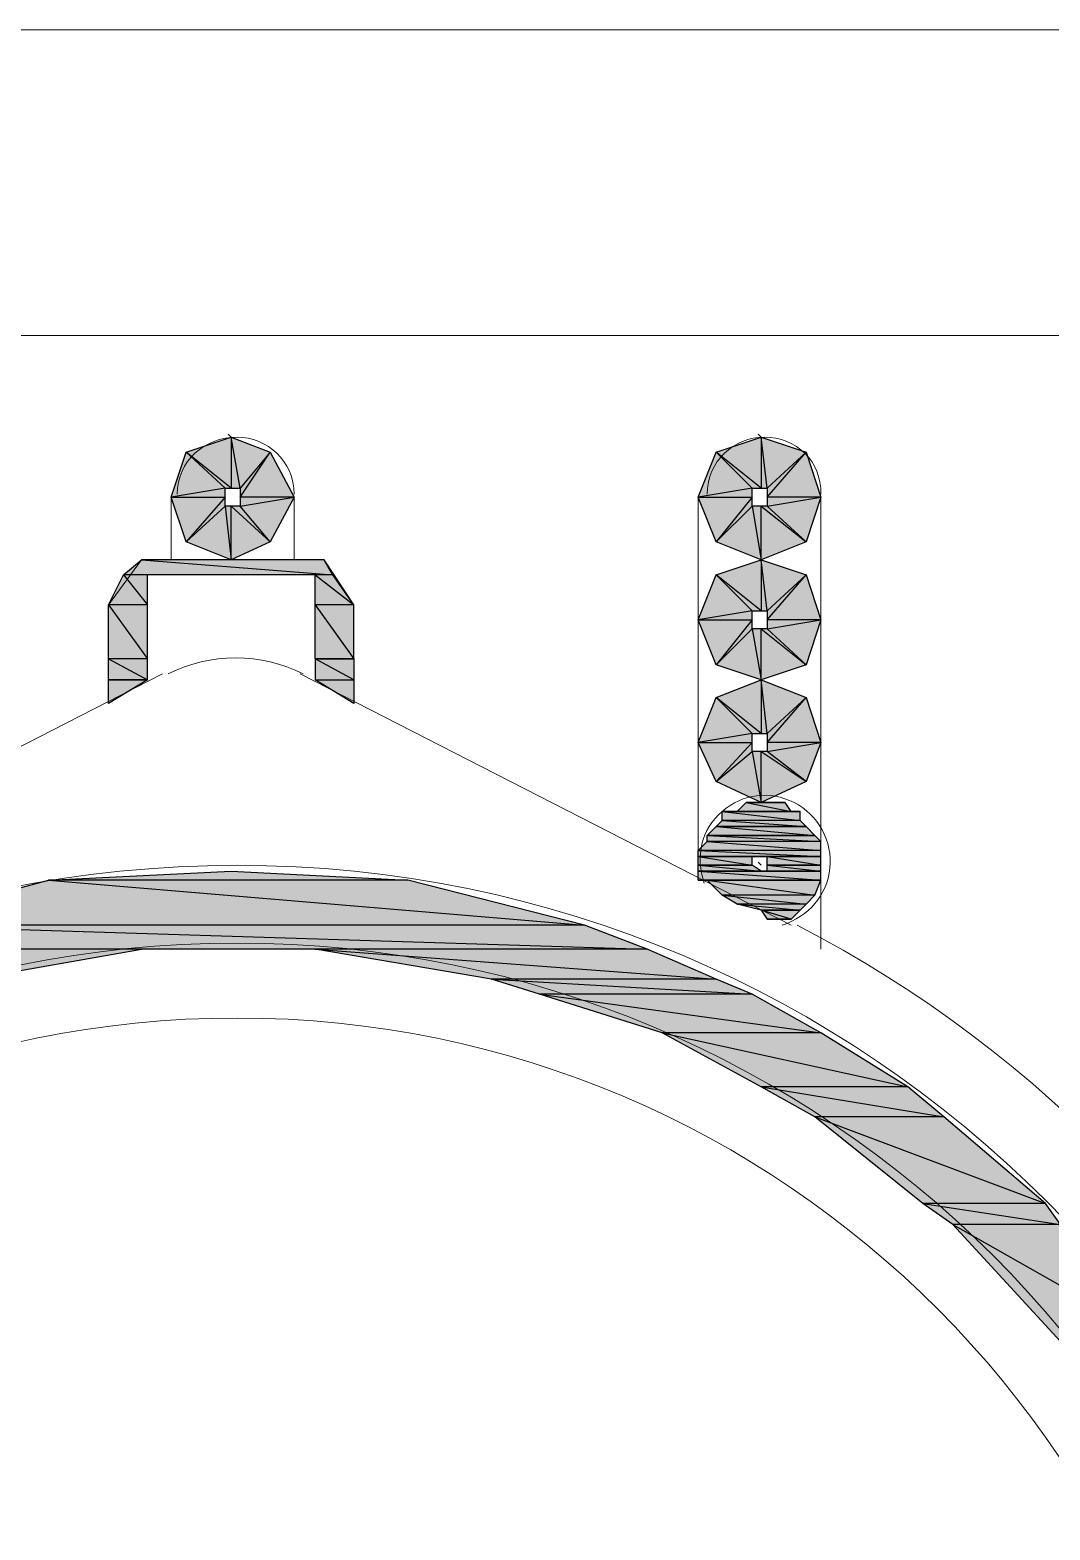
# Model space of a CAD drawing. Header units: millimetres. Extents: x 40 to 176, y -32 to 59.
# Drawn here: x 103.484 to 103.96, y 4.394 to 5.094 of the extents above; entities that cross this region are included whole.
import ezdxf

# ---------------------------------------------------------------- set-up
doc = ezdxf.new("R2010")
doc.units = ezdxf.units.MM
doc.layers.add('15 - Quadro de medição', color=6, linetype='Continuous')

msp = doc.modelspace()

# ---------------------------------------------------------------- hatches: boundary and pattern name
at = {"layer": '15 - Quadro de medição', "true_color": 0x000007}
h = msp.add_hatch(color=7, dxfattribs=at)
h.paths.add_polyline_path([(103.59614, 4.85472), (103.58217, 4.87148), (103.60732, 4.87567)])
h.paths.add_polyline_path([(103.58217, 4.87148), (103.60732, 4.87567), (103.58217, 4.87567)])
h.paths.add_polyline_path([(103.60732, 4.87567), (103.58217, 4.87567), (103.59614, 4.89662)])
h.paths.add_polyline_path([(103.58217, 4.87567), (103.59614, 4.89662), (103.58217, 4.87986)])
h.paths.add_polyline_path([(103.59614, 4.89662), (103.58217, 4.87986), (103.57798, 4.90361)])
h.paths.add_polyline_path([(103.58217, 4.87986), (103.57798, 4.90361), (103.57798, 4.87986)])
h.paths.add_polyline_path([(103.57798, 4.90361), (103.57798, 4.87986), (103.55703, 4.89662)])
h.paths.add_polyline_path([(103.57798, 4.87986), (103.55703, 4.89662), (103.57519, 4.87986)])
h.paths.add_polyline_path([(103.55703, 4.89662), (103.57519, 4.87986), (103.55005, 4.87567)])
h.paths.add_polyline_path([(103.57519, 4.87986), (103.55005, 4.87567), (103.57519, 4.87567)])
h.paths.add_polyline_path([(103.55005, 4.87567), (103.57519, 4.87567), (103.55703, 4.85472)])
h.paths.add_polyline_path([(103.57519, 4.87567), (103.55703, 4.85472), (103.57519, 4.87148)])
h.paths.add_polyline_path([(103.55703, 4.85472), (103.57519, 4.87148), (103.57798, 4.84634)])
h.paths.add_polyline_path([(103.57519, 4.87148), (103.57798, 4.84634), (103.57798, 4.87148)])
h.paths.add_polyline_path([(103.57798, 4.84634), (103.57798, 4.87148), (103.59614, 4.85472)])
h.paths.add_polyline_path([(103.57798, 4.87148), (103.59614, 4.85472), (103.58217, 4.87148)])
h = msp.add_hatch(color=7, dxfattribs=at)
h.paths.add_polyline_path([(103.84616, 4.85472), (103.828, 4.87148), (103.85315, 4.87567)])
h.paths.add_polyline_path([(103.828, 4.87148), (103.85315, 4.87567), (103.828, 4.87567)])
h.paths.add_polyline_path([(103.85315, 4.87567), (103.828, 4.87567), (103.84616, 4.89662)])
h.paths.add_polyline_path([(103.828, 4.87567), (103.84616, 4.89662), (103.828, 4.87986)])
h.paths.add_polyline_path([(103.84616, 4.89662), (103.828, 4.87986), (103.82521, 4.90361)])
h.paths.add_polyline_path([(103.828, 4.87986), (103.82521, 4.90361), (103.82521, 4.87986)])
h.paths.add_polyline_path([(103.82521, 4.90361), (103.82521, 4.87986), (103.80426, 4.89662)])
h.paths.add_polyline_path([(103.82521, 4.87986), (103.80426, 4.89662), (103.82102, 4.87986)])
h.paths.add_polyline_path([(103.80426, 4.89662), (103.82102, 4.87986), (103.79588, 4.87567)])
h.paths.add_polyline_path([(103.82102, 4.87986), (103.79588, 4.87567), (103.82102, 4.87567)])
h.paths.add_polyline_path([(103.79588, 4.87567), (103.82102, 4.87567), (103.80426, 4.85472)])
h.paths.add_polyline_path([(103.82102, 4.87567), (103.80426, 4.85472), (103.82102, 4.87148)])
h.paths.add_polyline_path([(103.80426, 4.85472), (103.82102, 4.87148), (103.82521, 4.84634)])
h.paths.add_polyline_path([(103.82102, 4.87148), (103.82521, 4.84634), (103.82521, 4.87148)])
h.paths.add_polyline_path([(103.82521, 4.84634), (103.82521, 4.87148), (103.84616, 4.85472)])
h.paths.add_polyline_path([(103.82521, 4.87148), (103.84616, 4.85472), (103.828, 4.87148)])
h = msp.add_hatch(color=7, dxfattribs=at)
h.paths.add_polyline_path([(103.62128, 4.84634), (103.53608, 4.84634), (103.62547, 4.83936)])
h.paths.add_polyline_path([(103.53608, 4.84634), (103.62547, 4.83936), (103.5277, 4.83936)])
h = msp.add_hatch(color=7, dxfattribs=at)
h.paths.add_polyline_path([(103.84616, 4.79745), (103.828, 4.81422), (103.85315, 4.81841)])
h.paths.add_polyline_path([(103.828, 4.81422), (103.85315, 4.81841), (103.828, 4.81841)])
h.paths.add_polyline_path([(103.85315, 4.81841), (103.828, 4.81841), (103.84616, 4.83936)])
h.paths.add_polyline_path([(103.828, 4.81841), (103.84616, 4.83936), (103.828, 4.8226)])
h.paths.add_polyline_path([(103.84616, 4.83936), (103.828, 4.8226), (103.82521, 4.84634)])
h.paths.add_polyline_path([(103.828, 4.8226), (103.82521, 4.84634), (103.82521, 4.8226)])
h.paths.add_polyline_path([(103.82521, 4.84634), (103.82521, 4.8226), (103.80426, 4.83936)])
h.paths.add_polyline_path([(103.82521, 4.8226), (103.80426, 4.83936), (103.82102, 4.8226)])
h.paths.add_polyline_path([(103.80426, 4.83936), (103.82102, 4.8226), (103.79588, 4.81841)])
h.paths.add_polyline_path([(103.82102, 4.8226), (103.79588, 4.81841), (103.82102, 4.81841)])
h.paths.add_polyline_path([(103.79588, 4.81841), (103.82102, 4.81841), (103.80426, 4.79745)])
h.paths.add_polyline_path([(103.82102, 4.81841), (103.80426, 4.79745), (103.82102, 4.81422)])
h.paths.add_polyline_path([(103.80426, 4.79745), (103.82102, 4.81422), (103.82521, 4.79047)])
h.paths.add_polyline_path([(103.82102, 4.81422), (103.82521, 4.79047), (103.82521, 4.81422)])
h.paths.add_polyline_path([(103.82521, 4.79047), (103.82521, 4.81422), (103.84616, 4.79745)])
h.paths.add_polyline_path([(103.82521, 4.81422), (103.84616, 4.79745), (103.828, 4.81422)])
h = msp.add_hatch(color=7, dxfattribs=at)
h.paths.add_polyline_path([(103.53887, 4.83936), (103.5277, 4.83936), (103.53887, 4.82539)])
h.paths.add_polyline_path([(103.5277, 4.83936), (103.53887, 4.82539), (103.52072, 4.82539)])
h = msp.add_hatch(color=7, dxfattribs=at)
h.paths.add_polyline_path([(103.62547, 4.83936), (103.61709, 4.83936), (103.63525, 4.82539)])
h.paths.add_polyline_path([(103.61709, 4.83936), (103.63525, 4.82539), (103.61709, 4.82539)])
h = msp.add_hatch(color=7, dxfattribs=at)
h.paths.add_polyline_path([(103.53887, 4.82539), (103.52072, 4.82539), (103.53887, 4.80025)])
h.paths.add_polyline_path([(103.52072, 4.82539), (103.53887, 4.80025), (103.52072, 4.80025)])
h = msp.add_hatch(color=7, dxfattribs=at)
h.paths.add_polyline_path([(103.63525, 4.82539), (103.61709, 4.82539), (103.63525, 4.80025)])
h.paths.add_polyline_path([(103.61709, 4.82539), (103.63525, 4.80025), (103.61709, 4.80025)])
h = msp.add_hatch(color=7, dxfattribs=at)
h.paths.add_polyline_path([(103.53887, 4.80025), (103.52072, 4.80025), (103.53887, 4.79047)])
h.paths.add_polyline_path([(103.52072, 4.80025), (103.53887, 4.79047), (103.52072, 4.79047)])
h = msp.add_hatch(color=7, dxfattribs=at)
h.paths.add_polyline_path([(103.61709, 4.80025), (103.61709, 4.79047), (103.63525, 4.79047)])
h.paths.add_polyline_path([(103.61709, 4.79047), (103.63525, 4.79047), (103.63525, 4.7793)])
for points in [[(103.61709, 4.80025), (103.63525, 4.80025), (103.63525, 4.79047)], [(103.52072, 4.79047), (103.53887, 4.79047), (103.52072, 4.7793)], [(103.57798, 4.70108), (103.66039, 4.69689), (103.49278, 4.69689)], [(103.82521, 4.68292), (103.84337, 4.68292), (103.83918, 4.67873)]]:
    msp.add_hatch(color=7, dxfattribs=at).paths.add_polyline_path(points)
h = msp.add_hatch(color=7, dxfattribs=at)
h.paths.add_polyline_path([(103.84616, 4.74298), (103.828, 4.75695), (103.85315, 4.76114)])
h.paths.add_polyline_path([(103.828, 4.75695), (103.85315, 4.76114), (103.828, 4.76114)])
h.paths.add_polyline_path([(103.85315, 4.76114), (103.828, 4.76114), (103.84616, 4.78209)])
h.paths.add_polyline_path([(103.828, 4.76114), (103.84616, 4.78209), (103.828, 4.76533)])
h.paths.add_polyline_path([(103.84616, 4.78209), (103.828, 4.76533), (103.82521, 4.79047)])
h.paths.add_polyline_path([(103.828, 4.76533), (103.82521, 4.79047), (103.82521, 4.76533)])
h.paths.add_polyline_path([(103.82521, 4.79047), (103.82521, 4.76533), (103.80426, 4.78209)])
h.paths.add_polyline_path([(103.82521, 4.76533), (103.80426, 4.78209), (103.82102, 4.76533)])
h.paths.add_polyline_path([(103.80426, 4.78209), (103.82102, 4.76533), (103.79588, 4.76114)])
h.paths.add_polyline_path([(103.82102, 4.76533), (103.79588, 4.76114), (103.82102, 4.76114)])
h.paths.add_polyline_path([(103.79588, 4.76114), (103.82102, 4.76114), (103.80426, 4.74298)])
h.paths.add_polyline_path([(103.82102, 4.76114), (103.80426, 4.74298), (103.82102, 4.75695)])
h.paths.add_polyline_path([(103.80426, 4.74298), (103.82102, 4.75695), (103.82521, 4.7332)])
h.paths.add_polyline_path([(103.82102, 4.75695), (103.82521, 4.7332), (103.82521, 4.75695)])
h.paths.add_polyline_path([(103.82521, 4.7332), (103.82521, 4.75695), (103.84616, 4.74298)])
h.paths.add_polyline_path([(103.82521, 4.75695), (103.84616, 4.74298), (103.828, 4.75695)])
h = msp.add_hatch(color=7, dxfattribs=at)
h.paths.add_polyline_path([(103.83638, 4.7332), (103.81823, 4.7332), (103.83918, 4.72901)])
h.paths.add_polyline_path([(103.81823, 4.7332), (103.83918, 4.72901), (103.81404, 4.72901)])
h.paths.add_polyline_path([(103.83918, 4.72901), (103.81404, 4.72901), (103.81124, 4.72901)])
h = msp.add_hatch(color=7, dxfattribs=at)
h.paths.add_polyline_path([(103.83638, 4.7332), (103.83499, 4.7332), (103.81823, 4.7332)])
h.paths.add_polyline_path([(103.83638, 4.7332), (103.81823, 4.7332), (103.83219, 4.7332)])
h = msp.add_hatch(color=7, dxfattribs=at)
h.paths.add_polyline_path([(103.84337, 4.72482), (103.80705, 4.72482), (103.84616, 4.72203)])
h.paths.add_polyline_path([(103.80705, 4.72482), (103.84616, 4.72203), (103.80426, 4.72203)])
h.paths.add_polyline_path([(103.84616, 4.72203), (103.80426, 4.72203)])
h.paths.add_polyline_path([(103.80426, 4.72203), (103.84616, 4.72203)])
h = msp.add_hatch(color=7, dxfattribs=at)
h.paths.add_polyline_path([(103.84337, 4.72901), (103.80705, 4.72901), (103.84337, 4.72482)])
h.paths.add_polyline_path([(103.80705, 4.72901), (103.84337, 4.72482), (103.80705, 4.72482)])
h = msp.add_hatch(color=7, dxfattribs=at)
h.paths.add_polyline_path([(103.84616, 4.72203), (103.80426, 4.72203), (103.85035, 4.71784)])
h.paths.add_polyline_path([(103.80426, 4.72203), (103.85035, 4.71784), (103.80007, 4.71784)])
h.paths.add_polyline_path([(103.85035, 4.71784), (103.80007, 4.71784)])
h.paths.add_polyline_path([(103.80007, 4.71784), (103.85035, 4.71784)])
h = msp.add_hatch(color=7, dxfattribs=at)
h.paths.add_polyline_path([(103.85035, 4.71784), (103.80007, 4.71784), (103.85315, 4.71505)])
h.paths.add_polyline_path([(103.80007, 4.71784), (103.85315, 4.71505), (103.80007, 4.71505)])
h = msp.add_hatch(color=7, dxfattribs=at)
h.paths.add_polyline_path([(103.85315, 4.71505), (103.80007, 4.71505), (103.85315, 4.71085)])
h.paths.add_polyline_path([(103.80007, 4.71505), (103.85315, 4.71085), (103.79588, 4.71085)])
h = msp.add_hatch(color=7, dxfattribs=at)
h.paths.add_polyline_path([(103.85315, 4.71085), (103.79588, 4.71085), (103.85315, 4.70806)])
h.paths.add_polyline_path([(103.79588, 4.71085), (103.85315, 4.70806), (103.79588, 4.70806)])
h = msp.add_hatch(color=7, dxfattribs=at)
h.paths.add_polyline_path([(103.82102, 4.70806), (103.79588, 4.70806)])
h.paths.add_polyline_path([(103.82102, 4.70806), (103.79588, 4.70806), (103.82521, 4.70806)])
h = msp.add_hatch(color=7, dxfattribs=at)
h.paths.add_polyline_path([(103.82102, 4.70806), (103.79588, 4.70806), (103.82102, 4.70387)])
h.paths.add_polyline_path([(103.79588, 4.70806), (103.82102, 4.70387), (103.79588, 4.70387)])
h = msp.add_hatch(color=7, dxfattribs=at)
h.paths.add_polyline_path([(103.82102, 4.70387), (103.79588, 4.70387), (103.82521, 4.70108)])
h.paths.add_polyline_path([(103.79588, 4.70387), (103.82521, 4.70108), (103.79588, 4.70108)])
h = msp.add_hatch(color=7, dxfattribs=at)
h.paths.add_polyline_path([(103.85315, 4.70806), (103.828, 4.70806), (103.85315, 4.70387)])
h.paths.add_polyline_path([(103.828, 4.70806), (103.85315, 4.70387), (103.828, 4.70387)])
h = msp.add_hatch(color=7, dxfattribs=at)
h.paths.add_polyline_path([(103.85315, 4.70387), (103.828, 4.70387), (103.85315, 4.70108)])
h.paths.add_polyline_path([(103.828, 4.70387), (103.85315, 4.70108), (103.828, 4.70108)])
h = msp.add_hatch(color=7, dxfattribs=at)
h.paths.add_polyline_path([(103.66039, 4.69689), (103.49278, 4.69689), (103.7428, 4.67594)])
h.paths.add_polyline_path([(103.49278, 4.69689), (103.7428, 4.67594), (103.41456, 4.67594)])
h = msp.add_hatch(color=7, dxfattribs=at)
h.paths.add_polyline_path([(103.85315, 4.70108), (103.79588, 4.70108), (103.85315, 4.69689)])
h.paths.add_polyline_path([(103.79588, 4.70108), (103.85315, 4.69689), (103.79588, 4.69689)])
h.paths.add_polyline_path([(103.85315, 4.69689), (103.79588, 4.69689), (103.80007, 4.69689)])
h = msp.add_hatch(color=7, dxfattribs=at)
h.paths.add_polyline_path([(103.85315, 4.69689), (103.80007, 4.69689), (103.85035, 4.6899)])
h.paths.add_polyline_path([(103.80007, 4.69689), (103.85035, 4.6899), (103.80705, 4.6899)])
h = msp.add_hatch(color=7, dxfattribs=at)
h.paths.add_polyline_path([(103.85315, 4.70108), (103.828, 4.70108)])
h.paths.add_polyline_path([(103.828, 4.70108), (103.85315, 4.70108), (103.82521, 4.70108)])
h.paths.add_polyline_path([(103.85315, 4.70108), (103.82521, 4.70108)])
h.paths.add_polyline_path([(103.82521, 4.70108), (103.85315, 4.70108)])
h = msp.add_hatch(color=7, dxfattribs=at)
h.paths.add_polyline_path([(103.85035, 4.6899), (103.80705, 4.6899), (103.84616, 4.68571)])
h.paths.add_polyline_path([(103.80705, 4.6899), (103.84616, 4.68571), (103.81404, 4.68571)])
h = msp.add_hatch(color=7, dxfattribs=at)
h.paths.add_polyline_path([(103.84616, 4.68571), (103.81404, 4.68571), (103.84337, 4.68292)])
h.paths.add_polyline_path([(103.81404, 4.68571), (103.84337, 4.68292), (103.82521, 4.68292)])
h = msp.add_hatch(color=7, dxfattribs=at)
h.paths.add_polyline_path([(103.82521, 4.68292), (103.828, 4.67873), (103.83918, 4.67873)])
h.paths.add_polyline_path([(103.828, 4.67873), (103.83918, 4.67873), (103.83219, 4.67873)])
h = msp.add_hatch(color=7, dxfattribs=at)
h.paths.add_polyline_path([(103.7428, 4.67594), (103.41456, 4.67594), (103.77213, 4.66476)])
h.paths.add_polyline_path([(103.41456, 4.67594), (103.77213, 4.66476), (103.38523, 4.66476)])
h = msp.add_hatch(color=7, dxfattribs=at)
h.paths.add_polyline_path([(103.53608, 4.66476), (103.38523, 4.66476), (103.45647, 4.65079)])
h.paths.add_polyline_path([(103.38523, 4.66476), (103.45647, 4.65079), (103.35311, 4.65079)])
h = msp.add_hatch(color=7, dxfattribs=at)
h.paths.add_polyline_path([(103.77213, 4.66476), (103.61709, 4.66476), (103.80426, 4.65079)])
h.paths.add_polyline_path([(103.61709, 4.66476), (103.80426, 4.65079), (103.6995, 4.65079)])
h = msp.add_hatch(color=7, dxfattribs=at)
h.paths.add_polyline_path([(103.80426, 4.65079), (103.6995, 4.65079), (103.82102, 4.64381)])
h.paths.add_polyline_path([(103.6995, 4.65079), (103.82102, 4.64381), (103.72185, 4.64381)])
h = msp.add_hatch(color=7, dxfattribs=at)
h.paths.add_polyline_path([(103.82102, 4.64381), (103.72185, 4.64381), (103.85315, 4.62565)])
h.paths.add_polyline_path([(103.72185, 4.64381), (103.85315, 4.62565), (103.77912, 4.62565)])
h = msp.add_hatch(color=7, dxfattribs=at)
h.paths.add_polyline_path([(103.85315, 4.62565), (103.77912, 4.62565), (103.89365, 4.60051)])
h.paths.add_polyline_path([(103.77912, 4.62565), (103.89365, 4.60051), (103.82521, 4.60051)])
h = msp.add_hatch(color=7, dxfattribs=at)
h.paths.add_polyline_path([(103.89365, 4.60051), (103.82521, 4.60051), (103.91041, 4.58654)])
h.paths.add_polyline_path([(103.82521, 4.60051), (103.91041, 4.58654), (103.85035, 4.58654)])
h = msp.add_hatch(color=7, dxfattribs=at)
h.paths.add_polyline_path([(103.91041, 4.58654), (103.85035, 4.58654), (103.9579, 4.54604)])
h.paths.add_polyline_path([(103.85035, 4.58654), (103.9579, 4.54604), (103.90064, 4.54604)])
h = msp.add_hatch(color=7, dxfattribs=at)
h.paths.add_polyline_path([(103.9579, 4.54604), (103.90064, 4.54604), (103.96489, 4.53626)])
h.paths.add_polyline_path([(103.90064, 4.54604), (103.96489, 4.53626), (103.9146, 4.53626)])
h = msp.add_hatch(color=7, dxfattribs=at)
h.paths.add_polyline_path([(103.96489, 4.53626), (103.9146, 4.53626), (104.01098, 4.48179)])
h.paths.add_polyline_path([(103.9146, 4.53626), (104.01098, 4.48179), (103.96489, 4.48179)])

# ---------------------------------------------------------------- linework, layer by layer
at = {"layer": '15 - Quadro de medição', "color": 7, "linetype": 'Continuous', "lineweight": 20, "true_color": 0x000007}
msp.add_lwpolyline([(102.64914, 5.09357), (104.50124, 5.09357), (104.50124, 1.38517), (102.64914, 1.38517)], close=True, dxfattribs=at)
for points in [[(102.72037, 4.9511), (104.43699, 4.9511), (104.43699, 1.38517), (102.71339, 1.38517), (102.71199, 1.38657), (102.64914, 1.38517)], [(102.73434, 4.9511), (104.41464, 4.9511), (104.41464, 4.9511)], [(103.57798, 4.90361), (103.57659, 4.905), (103.57659, 4.905)], [(103.82521, 4.90361), (103.82381, 4.905), (103.82381, 4.905)], [(103.55005, 4.87567), (103.55005, 4.84634), (103.55005, 4.84634)], [(103.60732, 4.84634), (103.60732, 4.87567), (103.60732, 4.87567)], [(103.79588, 4.87567), (103.79588, 4.69689), (103.79588, 4.69689)], [(103.85315, 4.66476), (103.85315, 4.87567), (103.85315, 4.87567)], [(103.63525, 4.7793), (103.63525, 4.82539), (103.62128, 4.84634), (103.57798, 4.84634), (103.53608, 4.84634), (103.52072, 4.82539), (103.52072, 4.7793)], [(103.61709, 4.79047), (103.61709, 4.80025), (103.61709, 4.83936), (103.57798, 4.83936), (103.53887, 4.83936), (103.53887, 4.80025), (103.53887, 4.79047)], [(103.54586, 4.79326), (103.31679, 4.67594), (103.31679, 4.67594)], [(103.83918, 4.67594), (103.61011, 4.79326), (103.61011, 4.79326)], [(103.82521, 4.70387), (103.82381, 4.70527), (103.82381, 4.70527)]]:
    msp.add_lwpolyline(points, dxfattribs=at)
at = {"layer": '15 - Quadro de medição', "color": 7, "linetype": 'Continuous', "lineweight": -2, "true_color": 0x000007}
for points in [[(103.57798, 4.90361), (103.57798, 4.87986), (103.55703, 4.89662)], [(103.59614, 4.89662), (103.58217, 4.87986), (103.57798, 4.90361)], [(103.58217, 4.87986), (103.57798, 4.90361), (103.57798, 4.87986)], [(103.82521, 4.90361), (103.82521, 4.87986), (103.80426, 4.89662)], [(103.84616, 4.89662), (103.828, 4.87986), (103.82521, 4.90361)], [(103.828, 4.87986), (103.82521, 4.90361), (103.82521, 4.87986)], [(103.55703, 4.89662), (103.57519, 4.87986), (103.55005, 4.87567)], [(103.57798, 4.87986), (103.55703, 4.89662), (103.57519, 4.87986)], [(103.60732, 4.87567), (103.58217, 4.87567), (103.59614, 4.89662)], [(103.58217, 4.87567), (103.59614, 4.89662), (103.58217, 4.87986)], [(103.80426, 4.89662), (103.82102, 4.87986), (103.79588, 4.87567)], [(103.82521, 4.87986), (103.80426, 4.89662), (103.82102, 4.87986)], [(103.85315, 4.87567), (103.828, 4.87567), (103.84616, 4.89662)], [(103.828, 4.87567), (103.84616, 4.89662), (103.828, 4.87986)], [(103.57519, 4.87986), (103.55005, 4.87567), (103.57519, 4.87567)], [(103.82102, 4.87986), (103.79588, 4.87567), (103.82102, 4.87567)], [(103.55005, 4.87567), (103.57519, 4.87567), (103.55703, 4.85472)], [(103.57519, 4.87567), (103.55703, 4.85472), (103.57519, 4.87148)], [(103.55703, 4.85472), (103.57519, 4.87148), (103.57798, 4.84634)], [(103.57519, 4.87148), (103.57798, 4.84634), (103.57798, 4.87148)], [(103.57798, 4.84634), (103.57798, 4.87148), (103.59614, 4.85472)], [(103.57798, 4.87148), (103.59614, 4.85472), (103.58217, 4.87148)], [(103.59614, 4.85472), (103.58217, 4.87148), (103.60732, 4.87567)], [(103.58217, 4.87148), (103.60732, 4.87567), (103.58217, 4.87567)], [(103.79588, 4.87567), (103.82102, 4.87567), (103.80426, 4.85472)], [(103.82102, 4.87567), (103.80426, 4.85472), (103.82102, 4.87148)], [(103.80426, 4.85472), (103.82102, 4.87148), (103.82521, 4.84634)], [(103.82102, 4.87148), (103.82521, 4.84634), (103.82521, 4.87148)], [(103.82521, 4.84634), (103.82521, 4.87148), (103.84616, 4.85472)], [(103.82521, 4.87148), (103.84616, 4.85472), (103.828, 4.87148)], [(103.84616, 4.85472), (103.828, 4.87148), (103.85315, 4.87567)], [(103.828, 4.87148), (103.85315, 4.87567), (103.828, 4.87567)], [(103.53608, 4.84634), (103.62547, 4.83936), (103.5277, 4.83936)], [(103.62128, 4.84634), (103.53608, 4.84634), (103.62547, 4.83936)], [(103.82521, 4.84634), (103.82521, 4.8226), (103.80426, 4.83936)], [(103.84616, 4.83936), (103.828, 4.8226), (103.82521, 4.84634)], [(103.828, 4.8226), (103.82521, 4.84634), (103.82521, 4.8226)], [(103.5277, 4.83936), (103.53887, 4.82539), (103.52072, 4.82539)], [(103.53887, 4.83936), (103.5277, 4.83936), (103.53887, 4.82539)], [(103.62547, 4.83936), (103.61709, 4.83936), (103.63525, 4.82539)], [(103.61709, 4.83936), (103.63525, 4.82539), (103.61709, 4.82539)], [(103.80426, 4.83936), (103.82102, 4.8226), (103.79588, 4.81841)], [(103.82521, 4.8226), (103.80426, 4.83936), (103.82102, 4.8226)], [(103.85315, 4.81841), (103.828, 4.81841), (103.84616, 4.83936)], [(103.828, 4.81841), (103.84616, 4.83936), (103.828, 4.8226)], [(103.53887, 4.82539), (103.52072, 4.82539), (103.53887, 4.80025)], [(103.52072, 4.82539), (103.53887, 4.80025), (103.52072, 4.80025)], [(103.63525, 4.82539), (103.61709, 4.82539), (103.63525, 4.80025)], [(103.61709, 4.82539), (103.63525, 4.80025), (103.61709, 4.80025)], [(103.82102, 4.8226), (103.79588, 4.81841), (103.82102, 4.81841)], [(103.79588, 4.81841), (103.82102, 4.81841), (103.80426, 4.79745)], [(103.82102, 4.81841), (103.80426, 4.79745), (103.82102, 4.81422)], [(103.84616, 4.79745), (103.828, 4.81422), (103.85315, 4.81841)], [(103.828, 4.81422), (103.85315, 4.81841), (103.828, 4.81841)], [(103.80426, 4.79745), (103.82102, 4.81422), (103.82521, 4.79047)], [(103.82102, 4.81422), (103.82521, 4.79047), (103.82521, 4.81422)], [(103.82521, 4.79047), (103.82521, 4.81422), (103.84616, 4.79745)], [(103.82521, 4.81422), (103.84616, 4.79745), (103.828, 4.81422)], [(103.53887, 4.80025), (103.52072, 4.80025), (103.53887, 4.79047)], [(103.52072, 4.80025), (103.53887, 4.79047), (103.52072, 4.79047)], [(103.61709, 4.80025), (103.61709, 4.79047), (103.63525, 4.79047)], [(103.61709, 4.80025), (103.63525, 4.80025), (103.63525, 4.79047)], [(103.52072, 4.79047), (103.53887, 4.79047), (103.52072, 4.7793)], [(103.61709, 4.79047), (103.63525, 4.79047), (103.63525, 4.7793)], [(103.82521, 4.79047), (103.82521, 4.76533), (103.80426, 4.78209)], [(103.84616, 4.78209), (103.828, 4.76533), (103.82521, 4.79047)], [(103.828, 4.76533), (103.82521, 4.79047), (103.82521, 4.76533)], [(103.80426, 4.78209), (103.82102, 4.76533), (103.79588, 4.76114)], [(103.82521, 4.76533), (103.80426, 4.78209), (103.82102, 4.76533)], [(103.85315, 4.76114), (103.828, 4.76114), (103.84616, 4.78209)], [(103.828, 4.76114), (103.84616, 4.78209), (103.828, 4.76533)], [(103.82102, 4.76533), (103.79588, 4.76114), (103.82102, 4.76114)], [(103.79588, 4.76114), (103.82102, 4.76114), (103.80426, 4.74298)], [(103.82102, 4.76114), (103.80426, 4.74298), (103.82102, 4.75695)], [(103.84616, 4.74298), (103.828, 4.75695), (103.85315, 4.76114)], [(103.828, 4.75695), (103.85315, 4.76114), (103.828, 4.76114)], [(103.80426, 4.74298), (103.82102, 4.75695), (103.82521, 4.7332)], [(103.82102, 4.75695), (103.82521, 4.7332), (103.82521, 4.75695)], [(103.82521, 4.7332), (103.82521, 4.75695), (103.84616, 4.74298)], [(103.82521, 4.75695), (103.84616, 4.74298), (103.828, 4.75695)], [(103.81823, 4.7332), (103.83918, 4.72901), (103.81404, 4.72901)], [(103.82102, 4.7332), (103.83219, 4.7332), (103.81823, 4.7332)], [(103.83638, 4.7332), (103.83499, 4.7332), (103.81823, 4.7332)], [(103.83638, 4.7332), (103.81823, 4.7332), (103.83219, 4.7332)], [(103.83638, 4.7332), (103.81823, 4.7332), (103.83918, 4.72901)], [(103.82521, 4.7332), (103.828, 4.7332), (103.82102, 4.7332)], [(103.828, 4.7332), (103.82102, 4.7332), (103.83219, 4.7332)], [(103.80705, 4.72482), (103.84616, 4.72203), (103.80426, 4.72203)], [(103.81124, 4.72901), (103.84337, 4.72901), (103.80705, 4.72901)], [(103.84337, 4.72901), (103.80705, 4.72901), (103.84337, 4.72482)], [(103.80705, 4.72901), (103.84337, 4.72482), (103.80705, 4.72482)], [(103.84337, 4.72482), (103.80705, 4.72482), (103.84616, 4.72203)], [(103.83918, 4.72901), (103.81404, 4.72901), (103.81124, 4.72901)], [(103.83918, 4.72901), (103.81124, 4.72901), (103.84337, 4.72901)], [(103.81404, 4.72901), (103.83918, 4.72901), (103.83918, 4.72901)], [(103.80426, 4.72203), (103.85035, 4.71784), (103.80007, 4.71784)], [(103.85035, 4.71784), (103.80007, 4.71784)], [(103.80007, 4.71784), (103.85035, 4.71784), (103.85035, 4.71784)], [(103.85035, 4.71784), (103.80007, 4.71784), (103.85315, 4.71505)], [(103.80007, 4.71784), (103.85315, 4.71505), (103.80007, 4.71505)], [(103.84616, 4.72203), (103.80426, 4.72203)], [(103.80426, 4.72203), (103.84616, 4.72203), (103.84616, 4.72203)], [(103.84616, 4.72203), (103.80426, 4.72203), (103.85035, 4.71784)], [(103.80007, 4.71505), (103.85315, 4.71085), (103.79588, 4.71085)], [(103.85315, 4.71085), (103.79588, 4.71085), (103.85315, 4.70806)], [(103.79588, 4.71085), (103.85315, 4.70806), (103.79588, 4.70806)], [(103.85315, 4.71505), (103.80007, 4.71505), (103.85315, 4.71085)], [(103.79588, 4.70806), (103.82521, 4.70806), (103.82521, 4.70806)], [(103.82521, 4.70806), (103.82521, 4.70806), (103.79588, 4.70806)], [(103.79588, 4.70806), (103.82521, 4.70806), (103.82521, 4.70806)], [(103.82521, 4.70806), (103.82521, 4.70806), (103.79588, 4.70806)], [(103.79588, 4.70806), (103.82521, 4.70806), (103.82521, 4.70806)], [(103.82521, 4.70806), (103.82521, 4.70806), (103.79588, 4.70806)], [(103.79588, 4.70806), (103.82521, 4.70806), (103.82521, 4.70806)], [(103.82521, 4.70806), (103.82521, 4.70806), (103.79588, 4.70806)], [(103.82102, 4.70806), (103.82102, 4.70806), (103.79588, 4.70806)], [(103.82102, 4.70806), (103.79588, 4.70806), (103.82521, 4.70806)], [(103.79588, 4.70806), (103.82102, 4.70806), (103.82102, 4.70806)], [(103.82102, 4.70806), (103.82102, 4.70806), (103.79588, 4.70806)], [(103.79588, 4.70806), (103.82102, 4.70806), (103.82102, 4.70806)], [(103.82102, 4.70806), (103.82102, 4.70806), (103.79588, 4.70806)], [(103.82102, 4.70806), (103.79588, 4.70806), (103.82102, 4.70387)], [(103.79588, 4.70806), (103.82102, 4.70387), (103.79588, 4.70387)], [(103.79588, 4.70387), (103.82102, 4.70387), (103.82102, 4.70387)], [(103.82102, 4.70387), (103.82102, 4.70387), (103.79588, 4.70387)], [(103.79588, 4.70387), (103.82102, 4.70387), (103.82102, 4.70387)], [(103.82102, 4.70387), (103.82102, 4.70387), (103.79588, 4.70387)], [(103.79588, 4.70387), (103.82102, 4.70387), (103.82102, 4.70387)], [(103.82102, 4.70387), (103.82102, 4.70387), (103.79588, 4.70387)], [(103.79588, 4.70387), (103.82102, 4.70387), (103.82102, 4.70387)], [(103.82102, 4.70387), (103.82102, 4.70387), (103.79588, 4.70387)], [(103.79588, 4.70387), (103.82102, 4.70387), (103.82102, 4.70387)], [(103.82102, 4.70387), (103.82102, 4.70387), (103.79588, 4.70387)], [(103.82102, 4.70387), (103.79588, 4.70387), (103.82521, 4.70108)], [(103.79588, 4.70387), (103.82521, 4.70108), (103.79588, 4.70108)], [(103.82521, 4.70806), (103.85315, 4.70806), (103.85315, 4.70806)], [(103.85315, 4.70806), (103.85315, 4.70806), (103.82521, 4.70806)], [(103.85315, 4.70806), (103.82521, 4.70806)], [(103.82521, 4.70806), (103.85315, 4.70806), (103.828, 4.70806)], [(103.828, 4.70806), (103.85315, 4.70806), (103.85315, 4.70806)], [(103.85315, 4.70806), (103.85315, 4.70806), (103.828, 4.70806)], [(103.828, 4.70806), (103.85315, 4.70806), (103.85315, 4.70806)], [(103.85315, 4.70806), (103.85315, 4.70806), (103.828, 4.70806)], [(103.828, 4.70806), (103.85315, 4.70806), (103.85315, 4.70806)], [(103.85315, 4.70806), (103.85315, 4.70806), (103.828, 4.70806)], [(103.85315, 4.70806), (103.828, 4.70806)], [(103.828, 4.70806), (103.85315, 4.70806), (103.85315, 4.70806)], [(103.828, 4.70806), (103.85315, 4.70806), (103.85315, 4.70806)], [(103.85315, 4.70806), (103.85315, 4.70806), (103.828, 4.70806)], [(103.85315, 4.70806), (103.828, 4.70806), (103.85315, 4.70387)], [(103.828, 4.70806), (103.85315, 4.70387), (103.828, 4.70387)], [(103.828, 4.70387), (103.85315, 4.70387), (103.85315, 4.70387)], [(103.85315, 4.70387), (103.85315, 4.70387), (103.828, 4.70387)], [(103.828, 4.70387), (103.85315, 4.70387), (103.85315, 4.70387)], [(103.85315, 4.70387), (103.85315, 4.70387), (103.828, 4.70387)], [(103.828, 4.70387), (103.85315, 4.70387), (103.85315, 4.70387)], [(103.85315, 4.70387), (103.85315, 4.70387), (103.828, 4.70387)], [(103.828, 4.70387), (103.85315, 4.70387), (103.85315, 4.70387)], [(103.85315, 4.70387), (103.85315, 4.70387), (103.828, 4.70387)], [(103.828, 4.70387), (103.85315, 4.70387), (103.85315, 4.70387)], [(103.85315, 4.70387), (103.85315, 4.70387), (103.828, 4.70387)], [(103.85315, 4.70387), (103.828, 4.70387), (103.85315, 4.70108)], [(103.828, 4.70387), (103.85315, 4.70108), (103.828, 4.70108)], [(103.49278, 4.69689), (103.7428, 4.67594), (103.41456, 4.67594)], [(103.57798, 4.70108), (103.66039, 4.69689), (103.49278, 4.69689)], [(103.66039, 4.69689), (103.49278, 4.69689), (103.7428, 4.67594)], [(103.79588, 4.70108), (103.82521, 4.70108), (103.82521, 4.70108)], [(103.82521, 4.70108), (103.82521, 4.70108), (103.79588, 4.70108)], [(103.79588, 4.70108), (103.82521, 4.70108), (103.82521, 4.70108)], [(103.82521, 4.70108), (103.82521, 4.70108), (103.79588, 4.70108)], [(103.82521, 4.70108), (103.79588, 4.70108)], [(103.79588, 4.70108), (103.82521, 4.70108), (103.82521, 4.70108)], [(103.79588, 4.70108), (103.82521, 4.70108), (103.82521, 4.70108)], [(103.82521, 4.70108), (103.82521, 4.70108), (103.79588, 4.70108)], [(103.85315, 4.70108), (103.79588, 4.70108), (103.85315, 4.69689)], [(103.79588, 4.70108), (103.85315, 4.69689), (103.79588, 4.69689)], [(103.85315, 4.69689), (103.79588, 4.69689), (103.80007, 4.69689)], [(103.79588, 4.69689), (103.85315, 4.69689), (103.85315, 4.69689)], [(103.85315, 4.69689), (103.85315, 4.69689), (103.80007, 4.69689)], [(103.85315, 4.69689), (103.80007, 4.69689)], [(103.85315, 4.69689), (103.80007, 4.69689), (103.85035, 4.6899)], [(103.80007, 4.69689), (103.85035, 4.6899), (103.80705, 4.6899)], [(103.828, 4.70108), (103.85315, 4.70108), (103.82521, 4.70108)], [(103.85315, 4.70108), (103.82521, 4.70108)], [(103.82521, 4.70108), (103.85315, 4.70108), (103.85315, 4.70108)], [(103.82521, 4.70108), (103.85315, 4.70108), (103.85315, 4.70108)], [(103.85315, 4.70108), (103.85315, 4.70108), (103.82521, 4.70108)], [(103.828, 4.70108), (103.85315, 4.70108), (103.85315, 4.70108)], [(103.85315, 4.70108), (103.85315, 4.70108), (103.828, 4.70108)], [(103.85315, 4.70108), (103.828, 4.70108)], [(103.85035, 4.6899), (103.80705, 4.6899), (103.84616, 4.68571)], [(103.80705, 4.6899), (103.84616, 4.68571), (103.81404, 4.68571)], [(103.84616, 4.68571), (103.81404, 4.68571), (103.84337, 4.68292)], [(103.81404, 4.68571), (103.84337, 4.68292), (103.82521, 4.68292)], [(103.82521, 4.68292), (103.828, 4.67873), (103.83918, 4.67873)], [(103.82521, 4.68292), (103.84337, 4.68292), (103.83918, 4.67873)], [(103.41456, 4.67594), (103.77213, 4.66476), (103.38523, 4.66476)], [(103.7428, 4.67594), (103.41456, 4.67594), (103.77213, 4.66476)], [(103.828, 4.67873), (103.83918, 4.67873), (103.83219, 4.67873)], [(103.53608, 4.66476), (103.38523, 4.66476), (103.45647, 4.65079)], [(103.77213, 4.66476), (103.61709, 4.66476), (103.80426, 4.65079)], [(103.61709, 4.66476), (103.80426, 4.65079), (103.6995, 4.65079)], [(103.80426, 4.65079), (103.6995, 4.65079), (103.82102, 4.64381)], [(103.6995, 4.65079), (103.82102, 4.64381), (103.72185, 4.64381)], [(103.82102, 4.64381), (103.72185, 4.64381), (103.85315, 4.62565)], [(103.72185, 4.64381), (103.85315, 4.62565), (103.77912, 4.62565)], [(103.85315, 4.62565), (103.77912, 4.62565), (103.89365, 4.60051)], [(103.77912, 4.62565), (103.89365, 4.60051), (103.82521, 4.60051)], [(103.89365, 4.60051), (103.82521, 4.60051), (103.91041, 4.58654)], [(103.82521, 4.60051), (103.91041, 4.58654), (103.85035, 4.58654)], [(103.91041, 4.58654), (103.85035, 4.58654), (103.9579, 4.54604)], [(103.85035, 4.58654), (103.9579, 4.54604), (103.90064, 4.54604)], [(103.9579, 4.54604), (103.90064, 4.54604), (103.96489, 4.53626)], [(103.90064, 4.54604), (103.96489, 4.53626), (103.9146, 4.53626)], [(103.96489, 4.53626), (103.9146, 4.53626), (104.01098, 4.48179)], [(103.9146, 4.53626), (104.01098, 4.48179), (103.96489, 4.48179)]]:
    msp.add_lwpolyline(points, close=True, dxfattribs=at)
at = {"layer": '15 - Quadro de medição', "color": 7, "linetype": 'Continuous', "lineweight": 20, "true_color": 0x000007}
for points in [[(103.58078, 4.90361), (103.56541, 4.90361), (103.55284, 4.89243), (103.55284, 4.87707)], [(103.60732, 4.87707), (103.60732, 4.89243), (103.59474, 4.90361), (103.58078, 4.90361)], [(103.82661, 4.90361), (103.81264, 4.90361), (103.80007, 4.89243), (103.80007, 4.87707)], [(103.85315, 4.87707), (103.85315, 4.89243), (103.84197, 4.90361), (103.82661, 4.90361)], [(103.61151, 4.79326), (103.59195, 4.80304), (103.56821, 4.80304), (103.54865, 4.79326)]]:
    msp.add_open_spline(points, degree=3, dxfattribs=at)
for points in [[(103.83499, 4.67594), (103.84756, 4.68013), (103.85594, 4.6899), (103.85734, 4.70247), (103.85734, 4.70247), (103.85873, 4.71505), (103.85175, 4.72762), (103.84057, 4.7332), (103.84057, 4.7332), (103.8294, 4.73879), (103.81683, 4.73739), (103.80705, 4.72901), (103.80705, 4.72901), (103.79727, 4.72063), (103.79448, 4.70806), (103.79867, 4.69549)], [(104.11434, 4.16891), (104.11434, 4.46503), (103.87549, 4.70387), (103.58078, 4.70387), (103.58078, 4.70387), (103.28466, 4.70387), (103.04582, 4.46503), (103.04582, 4.16891), (103.04582, 4.16891), (103.04582, 3.8742), (103.28466, 3.63535), (103.58078, 3.63535), (103.58078, 3.63535), (103.87549, 3.63535), (104.11434, 3.8742), (104.11434, 4.16891)], [(103.31958, 4.67594), (103.08493, 4.55581), (102.96341, 4.29043), (103.02626, 4.03482), (103.02626, 4.03482), (103.08772, 3.77922), (103.31679, 3.59904), (103.58078, 3.59904), (103.58078, 3.59904), (103.84337, 3.59904), (104.07244, 3.77922), (104.13389, 4.03482), (104.13389, 4.03482), (104.19675, 4.29043), (104.07523, 4.55581), (103.84197, 4.67594)], [(104.07942, 4.16891), (104.07942, 4.44547), (103.85594, 4.66756), (103.58078, 4.66756), (103.58078, 4.66756), (103.30422, 4.66756), (103.08074, 4.44547), (103.08074, 4.16891), (103.08074, 4.16891), (103.08074, 3.89375), (103.30422, 3.67027), (103.58078, 3.67027), (103.58078, 3.67027), (103.85594, 3.67027), (104.07942, 3.89375), (104.07942, 4.16891)], [(104.0431, 4.16891), (104.0431, 4.42452), (103.83638, 4.63264), (103.58078, 4.63264), (103.58078, 4.63264), (103.32377, 4.63264), (103.11705, 4.42452), (103.11705, 4.16891), (103.11705, 4.16891), (103.11705, 3.91331), (103.32377, 3.70659), (103.58078, 3.70659), (103.58078, 3.70659), (103.83638, 3.70659), (104.0431, 3.91331), (104.0431, 4.16891)]]:
    msp.add_open_spline(points, degree=3, knots=[0, 0, 0, 0, 0.0625, 0.0625, 0.0625, 0.062501, 0.125, 0.125, 0.125, 0.125001, 0.1875, 0.1875, 0.1875, 0.187501, 1, 1, 1, 1], dxfattribs=at)

doc.saveas('drawing.dxf')
